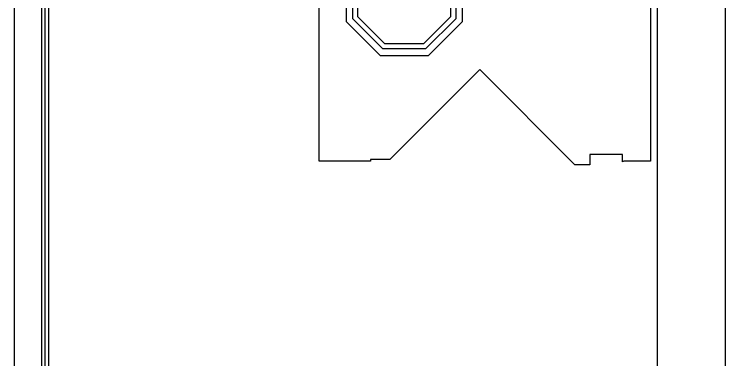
# Model space of a CAD drawing. Extents: x 17 to 2017, y 12 to 3012.
# Drawn here: x 17 to 1087, y 1512 to 2022 of the extents above; entities that cross this region are included whole.
import ezdxf

# ---------------------------------------------------------------- set-up
doc = ezdxf.new("R2010")
doc.units = 0
doc.header["$MEASUREMENT"] = 0
for name, color, linetype in [('L12D0_ETCH', 190, 'CONTINUOUS'), ('L14D0_AU', 2, 'CONTINUOUS'), ('L18D0_SU8', 7, 'CONTINUOUS'), ('L3D0_BASE', 3, 'CONTINUOUS'), ('L4D0_CNTR', 1, 'CONTINUOUS'), ('L7D0_DE', 42, 'CONTINUOUS')]:
    doc.layers.add(name, color=color, linetype=linetype)

msp = doc.modelspace()

# ---------------------------------------------------------------- linework, layer by layer
at = {"layer": 'L12D0_ETCH'}
msp.add_lwpolyline([(16.6, 2962.3), (66.6, 2962.3), (66.6, 62.3), (1966.6, 62.3), (1966.6, 2962.3), (16.6, 2962.3), (16.6, 3012.3), (2016.6, 3012.3), (2016.6, 12.3), (16.6, 12.3)], close=True, dxfattribs=at)
at = {"layer": 'L14D0_AU'}
for points in [[(956.6, 2289.6), (956.6, 1805.2), (917.1, 1805.2), (915, 1804.2), (915, 1815.2), (867, 1815.2), (867, 1800.2), (844.9, 1800.2), (704.3, 1940.8), (571.3, 1807.7), (542.9, 1807.7), (542.9, 1805.2), (466.6, 1805.2), (466.6, 2062.3)], [(506.6, 2083), (506.6, 2011.8), (557, 1961.4), (628.3, 1961.4), (678.6, 2011.8), (678.6, 2083)]]:
    msp.add_lwpolyline(points, dxfattribs=at)
at = {"layer": 'L18D0_SU8'}
msp.add_lwpolyline([(524.1, 2018.9), (524.1, 2075.9), (564.1, 2115.9), (621.1, 2115.9), (661.1, 2075.9), (661.1, 2018.9), (621.1, 1978.9), (564.1, 1978.9)], close=True, dxfattribs=at)
at = {"layer": 'L3D0_BASE'}
for points in [[(16.6, 3012.3), (56.6, 3012.3), (56.6, 52.3), (16.6, 52.3)], [(966.6, 2972.3), (1066.6, 2972.3), (1066.6, 52.3), (966.6, 52.3)], [(516.6, 2015.9), (516.6, 2078.9), (561.1, 2123.4), (624.1, 2123.4), (668.6, 2078.9), (668.6, 2015.9), (624.1, 1971.4), (561.1, 1971.4)]]:
    msp.add_lwpolyline(points, close=True, dxfattribs=at)
at = {"layer": 'L4D0_CNTR'}
msp.add_lwpolyline([(16.6, 12.3), (16.6, 2967.3), (61.6, 2967.3), (61.6, 57.3), (1971.6, 57.3), (1971.6, 2967.3), (16.6, 2967.3), (16.6, 3012.3), (2016.6, 3012.3), (2016.6, 12.3)], close=True, dxfattribs=at)
at = {"layer": 'L7D0_DE'}
msp.add_lwpolyline([(16.6, 12.4), (16.6, 2972.3), (56.6, 2972.3), (56.6, 52.4), (1976.6, 52.3), (1976.6, 2972.3), (16.6, 2972.3), (16.6, 3012.3), (2016.6, 3012.3), (2016.6, 12.3), (2016.6, 12.3)], close=True, dxfattribs=at)

doc.saveas('drawing.dxf')
